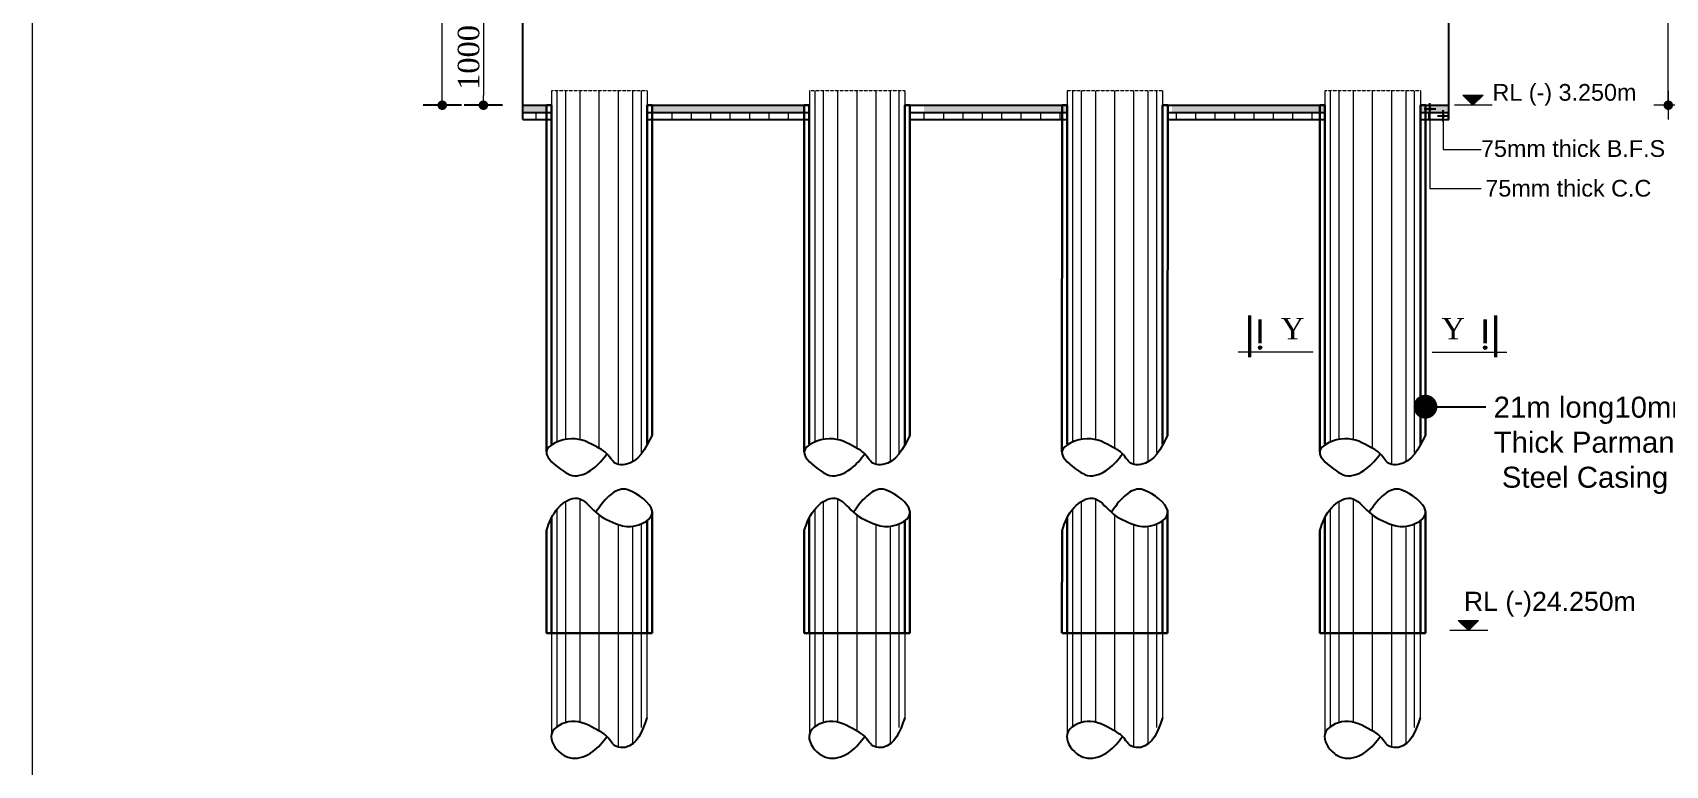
# Model space of a CAD drawing. Header units: millimetres. Extents: x -571543 to 35267, y -84886 to 197746.
# Drawn here: x -471658 to -454557, y 57564 to 65236 of the extents above; entities that cross this region are included whole.
import ezdxf

# ---------------------------------------------------------------- set-up
doc = ezdxf.new("R2010")
doc.units = ezdxf.units.MM
doc.header["$PDMODE"] = 2
doc.linetypes.add('DASHED', pattern=[0.75, 0.5, -0.25])
doc.layers.get('Defpoints').update_dxf_attribs({"lineweight": 13})
for name, color, linetype, lineweight in [('dim', 96, 'Continuous', 25), ('Dimision', 96, 'Continuous', 18), ('hatch', 65, 'Continuous', 15), ('Hatching', 65, 'Continuous', 20), ('Pile', 11, 'Continuous', 15), ('Steel Casing', 70, 'Continuous', 30), ('Text', 7, 'Continuous', 15)]:
    doc.layers.add(name, color=color, linetype=linetype, lineweight=lineweight)
doc.layers.add('Pire Line', color=11, linetype='Continuous')
doc.styles.add('ROMANS', font='arial.ttf', dxfattribs={"height": 200})
doc.styles.get("Standard").update_dxf_attribs({"font": 'times.ttf'})
doc.dimstyles.new('dim_50', dxfattribs={"dimtxt": 150, "dimasz": 3, "dimexe": 25, "dimexo": 25, "dimgap": 50, "dimtad": 1, "dimdec": 0, "dimtxsty": 'Standard', "dimblk": 'D_TIC', "dimcen": 52.5, "dimse1": 1, "dimse2": 1, "dimclrd": 256, "dimclre": 256, "dimclrt": 256, "dimadec": 0, "dimazin": 0, "dimtfac": 1, "dimtdec": 0, "dimtix": 1, "dimtmove": 0, "dimatfit": 3, "dimldrblk": 'DOT', "dimfxl": 25, "dimfxlon": 1, "dimlwd": -1, "dimarcsym": 0})
doc.dimstyles.new('ISO-25', dxfattribs={"dimtxt": 175, "dimasz": 100, "dimexe": 65, "dimexo": 115.625, "dimgap": 40, "dimtad": 1, "dimtoh": 1, "dimdec": 0, "dimtxsty": 'Standard', "dimblk": 'DOT', "dimcen": 300, "dimclrd": 256, "dimclre": 256, "dimclrt": 256, "dimadec": 0, "dimazin": 0, "dimtfac": 1, "dimtdec": 0, "dimtix": 1, "dimtmove": 0, "dimatfit": 3, "dimldrblk": 'DOT', "dimfxl": 75, "dimlwd": -1, "dimarcsym": 0})
doc.dimstyles.get("Standard").update_dxf_attribs({"dimtxt": 100, "dimasz": 100, "dimexe": 100, "dimexo": 100, "dimgap": 50, "dimtad": 1, "dimdec": 0, "dimlfac": -1, "dimzin": 0, "dimdsep": 46, "dimtxsty": 'Standard', "dimblk": 'DOT', "dimcen": 0, "dimclrd": 4, "dimclre": 4, "dimclrt": 4, "dimadec": 0, "dimazin": 0, "dimtfac": 1, "dimtdec": 0, "dimtix": 1, "dimtofl": 0, "dimtmove": 0, "dimatfit": 3, "dimfxl": 80, "dimtolj": 1, "dimtzin": 0, "dimlwd": 15, "dimarcsym": 2})

# ---------------------------------------------------------------- blocks, each defined once
blk = doc.blocks.new('_Dot')
at = {"color": 0, "linetype": 'ByBlock', "lineweight": -2}
blk.add_line((-0.5, 0), (-1, 0), dxfattribs=at)
at = {"color": 0, "linetype": 'ByBlock', "const_width": 0.5}
blk.add_lwpolyline([(-0.25, 0, 1), (0.25, 0, 1)], format="xyb", close=True, dxfattribs=at)
blk = doc.blocks.new('*D19')
at = {"layer": 'Defpoints', "color": 0, "ltscale": 3, "transparency": 16777216}
for p in [(-465378.4849378015, 65476.73980025676), (-466936.5971657435, 64476.73980025746), (-465178.4849378015, 64476.73980025746)]:
    blk.add_point(p, dxfattribs=at)
at = {"layer": 'Dimision', "lineweight": -2, "ltscale": 3, "transparency": 16777216}
for p, q in [((-466736.5971657435, 65476.73980025676), (-467136.5971657435, 65476.73980025676)), ((-466736.5971657435, 64476.73980025746), (-467136.5971657435, 64476.73980025746))]:
    blk.add_line(p, q, dxfattribs=at)
at = {"layer": 'Dimision', "ltscale": 3, "transparency": 16777216}
blk.add_line((-466936.5971657435, 65376.73980025676), (-466936.5971657435, 64576.73980025746), dxfattribs=at)
at = {"layer": 'Dimision', "ltscale": 3, "transparency": 16777216, "xscale": 100, "yscale": 100, "zscale": 100}
for p, rotation in [((-466936.5971657435, 65476.73980025676), 90), ((-466936.5971657435, 64476.73980025746), 270)]:
    blk.add_blockref('_Dot', p, dxfattribs=dict(at, rotation=rotation))
at = {"layer": 'Dimision', "ltscale": 3, "transparency": 16777216, "insert": (-467091.0438131839, 64976.73980025723), "char_height": 225, "attachment_point": 5, "rotation": 90}
blk.add_mtext('1000', dxfattribs=at)
blk = doc.blocks.new('D_TIC')
at = {"layer": 'Dimision', "ltscale": 5}
for p, q in [((-60, 0), (60, 0)), ((0, 60), (0, -60))]:
    blk.add_line(p, q, dxfattribs=at)
at = {"layer": 'Dimision', "ltscale": 5, "const_width": 20}
blk.add_lwpolyline([(-10, 0, 1), (10, 0, 1)], format="xyb", close=True, dxfattribs=at)
blk = doc.blocks.new('*D43')
at = {"layer": 'Defpoints', "color": 0, "ltscale": 10, "transparency": 16777216}
for p in [(-454525.6490833789, 71939.73980025754), (-452831.3771387871, 71939.73980025754), (-453788.9955627858, 64476.73980025729)]:
    blk.add_point(p, dxfattribs=at)
at = {"layer": 'Dimision', "ltscale": 10, "transparency": 16777216}
blk.add_line((-454525.6490833789, 64479.23980025729), (-454525.6490833789, 71937.23980025754), dxfattribs=at)
at = {"layer": 'Dimision', "ltscale": 10, "transparency": 16777216, "xscale": 2.5, "yscale": 2.5, "zscale": 2.5}
for p, rotation in [((-454525.6490833789, 71939.73980025754), 90), ((-454525.6490833789, 64476.73980025729), 270)]:
    blk.add_blockref('D_TIC', p, dxfattribs=dict(at, rotation=rotation))
at = {"layer": 'Dimision', "lineweight": 25, "ltscale": 10, "transparency": 16777216, "insert": (-454664.9154856859, 68109.7398001194), "char_height": 175, "attachment_point": 5, "rotation": 90}
blk.add_mtext('7463', dxfattribs=at)
blk = doc.blocks.new('*D68')
at = {"layer": 'Defpoints', "color": 0, "ltscale": 3, "transparency": 16777216}
for p in [(-467367.7311512344, 71939.44612609356), (-466572.9216511226, 71939.44612609356), (-465672.9216511267, 64476.73980025749)]:
    blk.add_point(p, dxfattribs=at)
at = {"layer": 'Dimision', "lineweight": -2, "ltscale": 3, "transparency": 16777216}
for p, q in [((-467167.7311512344, 71939.44612609356), (-467567.7311512344, 71939.44612609356)), ((-467167.7311512344, 64476.73980025749), (-467567.7311512344, 64476.73980025749))]:
    blk.add_line(p, q, dxfattribs=at)
at = {"layer": 'Dimision', "ltscale": 3, "transparency": 16777216}
blk.add_line((-467367.7311512344, 64576.73980025749), (-467367.7311512344, 71839.44612609356), dxfattribs=at)
at = {"layer": 'Dimision', "ltscale": 3, "transparency": 16777216, "xscale": 100, "yscale": 100, "zscale": 100}
for p, rotation in [((-467367.7311512344, 71939.44612609356), 90), ((-467367.7311512344, 64476.73980025749), 270)]:
    blk.add_blockref('_Dot', p, dxfattribs=dict(at, rotation=rotation))
at = {"layer": 'Dimision', "ltscale": 3, "transparency": 16777216, "insert": (-467676.9488873533, 68207.3866373395), "char_height": 225, "attachment_point": 5, "rotation": 90}
blk.add_mtext('7463', dxfattribs=at)
blk = doc.blocks.new('DOT')
at = {"color": 7}
for p, q in [((-1.5, 0), (1.5, 0)), ((0, 1.5), (0, -1.5))]:
    blk.add_line(p, q, dxfattribs=at)
at = {"color": 7, "const_width": 0.5}
blk.add_lwpolyline([(-0.25, 0, 1), (0.25, 0, 1)], format="xyb", close=True, dxfattribs=at)

msp = doc.modelspace()

# ---------------------------------------------------------------- hatches: boundary and pattern name
at = {"layer": 'Dimision', "ltscale": 5}
for points in [[(-456678.401553431, 64582.80581743542), (-456466.269519075, 64582.80581743542), (-456572.335536253, 64476.73980025754)], [(-456725.0934613192, 59082.19916289448), (-456512.9614269632, 59082.19916289448), (-456619.0274441412, 58976.13314571648)]]:
    msp.add_hatch(color=256, dxfattribs=at).paths.add_polyline_path(points)
at = {"layer": 'hatch'}
h = msp.add_hatch(dxfattribs=at)
h.set_pattern_fill('AR-B88', color=256)
h.set_pattern_definition([(0, (-5423.636999597424, -4246.511237005267), (0, 203.2), []), (90, (-5423.636999597424, -4246.511237005267), (-101.6, 203.2), [203.2, -203.2])])
h.paths.add_polyline_path([(-465169.419715095, 64401.74729405002), (-465169.419715095, 64326.74729405002), (-463576.2515719834, 64326.74878396624), (-463576.2515719834, 64401.74878396624)])
h.paths.add_polyline_path([(-466276.2515719465, 64326.75076568162), (-466276.2515719465, 64401.75076568162), (-466522.9216511254, 64401.73980025747), (-466522.9216511254, 64326.73980025747)])
h.paths.add_polyline_path([(-457122.9216511229, 64401.73980025735), (-457122.9216511229, 64326.73980025733), (-456822.9216511202, 64326.73980025735), (-456822.9216511202, 64401.73980025735)])
h.paths.add_polyline_path([(-460822.9246818351, 64326.73980025747), (-460822.9231664788, 64401.73980025747), (-462322.9216511252, 64401.73980025746), (-462322.9216511252, 64326.73980025746)])
h.paths.add_polyline_path([(-458122.9246818353, 64326.73980025758), (-458122.9231664789, 64401.73980025758), (-459722.9216511251, 64401.73980025746), (-459722.9216511251, 64326.73980025746)])
at = {"layer": 'Pile', "ltscale": 0.1}
h = msp.add_hatch(dxfattribs=at)
h.set_pattern_fill('AR-CONC', color=256, style=0)
h.set_pattern_definition([(49.99999999999999, (-5423.636999597424, -4246.511237005267), (182.184668996004, -15.93908553890309), [19.05, -209.55]), (355, (-5423.636999597424, -4246.511237005267), (-35.24342142496934, 191.0568452390351), [15.24, -167.64058417]), (100.4514447, (-5408.454992597428, -4247.83949050527), (146.9412470903533, 175.1177519121951), [16.19000879999999, -178.0902445999999]), (46.18420000000001, (-5423.636999597424, -4195.711237005264), (271.0790408921299, -42.04232793272715), [28.575, -314.325]), (96.63555760999992, (-5401.047099597417, -4199.21473700527), (237.404134051503, 247.4261245977215), [24.28502314, -267.13560816]), (351.1841511700001, (-5423.636999597424, -4195.711237005264), (237.404134064977, 247.4261245855326), [22.85996707, -251.45973192]), (21, (-5398.23699959743, -4208.411237005261), (151.6143912691325, -102.2651981870876), [19.05, -209.55]), (326.0000000000001, (-5398.23699959743, -4208.411237005261), (61.80202834764707, 184.1879661223193), [15.24, -167.64]), (71.45144499999999, (-5385.602466997429, -4216.933336905262), (213.4164192787161, 81.92276888590524), [16.1900088, -178.0899376]), (37.50000000000001, (-5423.636999597424, -4246.511237005267), (3.088603250591817, 84.55503887315311), [0, -165.608, 0, -170.18, 0, -168.275]), (7.499999999999999, (-5423.636999597424, -4246.511237005267), (66.81966251030575, 100.1805748181195), [0, -97.02799999999999, 0, -161.798, 0, -64.135]), (327.5, (-5480.278999597431, -4246.511237005267), (135.5905951668714, -5.728743992673444), [0, -63.5, 0, -198.12, 0, -262.89]), (317.5, (-5505.678999597425, -4246.511237005267), (148.129181386018, 25.42649103333303), [0, -82.55, 0, -131.572, 0, -186.69])])
h.paths.add_polyline_path([(-466276.25008566, 64401.75076565217), (-466276.25008566, 64476.75076565217), (-466522.9216511254, 64476.73980025747), (-466522.9216511254, 64401.73980025747)])
h.paths.add_polyline_path([(-463576.2500856969, 64401.74878393679), (-463576.2500856969, 64476.74878393679), (-465169.4174350185, 64476.74729398071), (-465169.4174350185, 64401.74729398071)])
h.paths.add_polyline_path([(-456822.9216511202, 64401.73980025735), (-456822.9216511202, 64476.73980025746), (-457122.9216511229, 64476.73980025746), (-457122.9216511229, 64401.73980025735)])
h.paths.add_polyline_path([(-460822.9231664789, 64401.73980025748), (-460822.9216511226, 64476.73980025745), (-462322.9216511252, 64476.73980025746), (-462322.9216511252, 64401.73980025746)])
h.paths.add_polyline_path([(-458122.9231664789, 64401.73980025758), (-458122.9216511226, 64476.73980025758), (-459722.9216511251, 64476.73980025746), (-459722.9216511251, 64401.73980025746)])
at = {"layer": 'Text'}
for points in [[(-458801.5674847212, 61955.88101615067, 1), (-458801.5674847212, 61920.01406108416, 1)], [(-456444.2758175243, 61955.88101615067, -1), (-456444.2758175243, 61920.01406108416, -1)]]:
    msp.add_hatch(color=256, dxfattribs=at).paths.add_polyline_path(points)

# ---------------------------------------------------------------- linework, layer by layer
at = {"layer": 'dim', "ltscale": 30}
for points in [[(-465169.5212983951, 61022.80330052032), (-465451.3051603638, 60712.96895739171), (-465541.1784369082, 60720.39459725787), (-465642.3620600115, 60826.38492512886), (-465739.7350398931, 60892.27282697425), (-466013.9515752873, 60984.02932714488), (-466276.322003856, 60846.71316886813), (-466102.2590112279, 60647.98446002396), (-466008.7025263661, 60600.24646145469), (-465789.6380678951, 60668.92947831427), (-465642.3620600115, 60826.38492512886)], [(-462469.5212983927, 61022.80330052032), (-462751.3051603613, 60712.96895739171), (-462841.1784369057, 60720.39459725787), (-462942.362060009, 60826.38492512886), (-463039.7350398906, 60892.27282697425), (-463313.9515752848, 60984.02932714488), (-463576.3220038535, 60846.71316886813), (-463402.2590112254, 60647.98446002396), (-463308.7025263637, 60600.24646145469), (-463089.6380678926, 60668.92947831427), (-462942.362060009, 60826.38492512886)], [(-459769.5212983927, 61022.80330052032), (-460051.3051603613, 60712.96895739171), (-460141.1784369057, 60720.39459725787), (-460242.362060009, 60826.38492512886), (-460339.7350398906, 60892.27282697425), (-460613.9515752848, 60984.02932714488), (-460876.3220038535, 60846.71316886813), (-460702.2590112254, 60647.98446002396), (-460608.7025263637, 60600.24646145469), (-460389.6380678926, 60668.92947831427), (-460242.362060009, 60826.38492512886)], [(-457069.5212983928, 61022.80330052032), (-457351.3051603615, 60712.96895739171), (-457441.1784369058, 60720.39459725787), (-457542.3620600092, 60826.38492512886), (-457639.7350398907, 60892.27282697425), (-457913.9515752849, 60984.02932714488), (-458176.3220038536, 60846.71316886813), (-458002.2590112255, 60647.98446002396), (-457908.7025263638, 60600.24646145469), (-457689.6380678928, 60668.92947831427), (-457542.3620600092, 60826.38492512886)], [(-466276.2781881219, 60020.36189072373), (-466149.3658164152, 60265.14371731578), (-465951.6971130666, 60361.75346581699), (-465759.4670546333, 60213.65229416735), (-465523.9168742208, 60086.50472816933), (-465433.2453212113, 60064.38761368222), (-465169.6213338565, 60197.32565433459), (-465376.0270895221, 60428.15335430767), (-465471.8824600426, 60456.73565130823), (-465621.5854229324, 60382.84101167964), (-465759.4670546333, 60213.65229416735)], [(-463576.2781881194, 60020.36189072373), (-463449.3658164127, 60265.14371731578), (-463251.6971130641, 60361.75346581699), (-463059.4670546309, 60213.65229416735), (-462823.9168742184, 60086.50472816933), (-462733.2453212088, 60064.38761368222), (-462469.621333854, 60197.32565433459), (-462676.0270895197, 60428.15335430767), (-462771.8824600402, 60456.73565130823), (-462921.58542293, 60382.84101167964), (-463059.4670546309, 60213.65229416735)], [(-460876.2781881194, 60020.36189072373), (-460749.3658164127, 60265.14371731578), (-460551.6971130641, 60361.75346581699), (-460359.4670546309, 60213.65229416735), (-460123.9168742184, 60086.50472816933), (-460033.2453212088, 60064.38761368222), (-459769.621333854, 60197.32565433459), (-459976.0270895197, 60428.15335430767), (-460071.8824600402, 60456.73565130823), (-460221.58542293, 60382.84101167964), (-460359.4670546309, 60213.65229416735)], [(-458176.2781881195, 60020.36189072373), (-458049.3658164128, 60265.14371731578), (-457851.6971130642, 60361.75346581699), (-457659.467054631, 60213.65229416735), (-457423.9168742185, 60086.50472816933), (-457333.245321209, 60064.38761368222), (-457069.6213338542, 60197.32565433459), (-457276.0270895198, 60428.15335430767), (-457371.8824600403, 60456.73565130823), (-457521.5854229301, 60382.84101167964), (-457659.467054631, 60213.65229416735)], [(-465223.2533863287, 58062.5191567771), (-465451.3393149414, 57752.68178426105), (-465541.2125914857, 57760.10742412708), (-465642.396214589, 57866.09775199814), (-465739.7691944706, 57931.98565384353), (-466013.9857298648, 58023.74215401421), (-466222.5899159216, 57890.59412973144), (-466123.4321688534, 57687.69728689329), (-466008.7366809436, 57639.95928832403), (-465789.6722224726, 57708.64230518354), (-465642.396214589, 57866.09775199814)], [(-462523.2533863263, 58062.5191567771), (-462751.339314939, 57752.68178426105), (-462841.2125914833, 57760.10742412708), (-462942.3962145866, 57866.09775199814), (-463039.7691944682, 57931.98565384353), (-463313.9857298624, 58023.74215401421), (-463522.5899159191, 57890.59412973144), (-463423.4321688509, 57687.69728689329), (-463308.7366809412, 57639.95928832403), (-463089.6722224702, 57708.64230518354), (-462942.3962145866, 57866.09775199814)], [(-459823.2533863263, 58062.5191567771), (-460051.339314939, 57752.68178426105), (-460141.2125914833, 57760.10742412708), (-460242.3962145866, 57866.09775199814), (-460339.7691944682, 57931.98565384353), (-460613.9857298624, 58023.74215401421), (-460822.5899159191, 57890.59412973144), (-460723.4321688509, 57687.69728689329), (-460608.7366809412, 57639.95928832403), (-460389.6722224702, 57708.64230518354), (-460242.3962145866, 57866.09775199814)], [(-457123.2533863264, 58062.5191567771), (-457351.3393149391, 57752.68178426105), (-457441.2125914834, 57760.10742412708), (-457542.3962145867, 57866.09775199814), (-457639.7691944683, 57931.98565384353), (-457913.9857298625, 58023.74215401421), (-458122.5899159192, 57890.59412973144), (-458023.432168851, 57687.69728689329), (-457908.7366809413, 57639.95928832403), (-457689.6722224703, 57708.64230518354), (-457542.3962145867, 57866.09775199814)]]:
    msp.add_spline(points, degree=3, dxfattribs=at)
at = {"layer": 'Dimision', "ltscale": 5}
for p, q in [((-456369.1403289912, 64476.73980025754), (-456765.9882737046, 64476.73980025754)), ((-456415.8322368794, 58976.13314571648), (-456812.6801815928, 58976.13314571648))]:
    msp.add_line(p, q, dxfattribs=at)
for points in [[(-456678.401553431, 64582.80581743542), (-456466.269519075, 64582.80581743542), (-456572.335536253, 64476.73980025754)], [(-456725.0934613192, 59082.19916289448), (-456512.9614269632, 59082.19916289448), (-456619.0274441412, 58976.13314571648)]]:
    msp.add_lwpolyline(points, close=True, dxfattribs=at)
at = {"layer": 'hatch', "ltscale": 3}
for p, q in [((-466163.3335136933, 60950.96851119064), (-466163.3335136933, 64626.73980025746)), ((-466072.9216511251, 60977.40711856549), (-466072.9216511251, 64626.73980025746)), ((-466072.9216511252, 60977.40711856549), (-466072.9216511252, 64626.73980025746)), ((-465922.9216511252, 60974.81884564683), (-465922.9216511252, 64626.73980025746)), ((-465722.9216511251, 60882.98181367668), (-465722.9216511251, 64626.73980025746)), ((-465722.9216511251, 60882.98181367668), (-465722.9216511251, 64626.73980025746)), ((-465722.9216511251, 60882.98181367668), (-465722.9216511251, 64626.73980025746)), ((-465722.9216511251, 60882.98181367668), (-465722.9216511251, 64626.73980025746)), ((-465522.9216511251, 60710.82495688475), (-465522.9216511251, 64626.73980025746)), ((-465372.9216511251, 60748.27657350132), (-465372.9216511251, 64626.73980025746)), ((-465372.9216511251, 60752.79165053382), (-465372.9216511251, 64626.73980025746)), ((-465282.5097885568, 60839.03728191394), (-465282.5097885568, 64626.73519179443)), ((-463463.3335136909, 60950.96851119064), (-463463.3335136909, 64626.73980025746)), ((-463372.9216511226, 60977.40711856549), (-463372.9216511226, 64626.73980025746)), ((-463372.9216511227, 60977.40711856549), (-463372.9216511227, 64626.73980025746)), ((-463222.9216511227, 60974.81884564683), (-463222.9216511227, 64626.73980025746)), ((-463022.9216511226, 60882.98181367668), (-463022.9216511226, 64626.73980025746)), ((-463022.9216511226, 60882.98181367668), (-463022.9216511226, 64626.73980025746)), ((-463022.9216511226, 60882.98181367668), (-463022.9216511226, 64626.73980025746)), ((-463022.9216511226, 60882.98181367668), (-463022.9216511226, 64626.73980025746)), ((-462822.9216511226, 60710.82495688475), (-462822.9216511226, 64626.73980025746)), ((-462672.9216511226, 60748.27657350132), (-462672.9216511226, 64626.73980025746)), ((-462672.9216511226, 60752.79165053382), (-462672.9216511226, 64626.73980025746)), ((-462582.5097885544, 60839.03728191394), (-462582.5097885544, 64626.73519179443)), ((-460763.3335136909, 60950.96851119064), (-460763.3335136909, 64626.73980025746)), ((-460672.9216511226, 60977.40711856549), (-460672.9216511226, 64626.73980025746)), ((-460672.9216511227, 60977.40711856549), (-460672.9216511227, 64626.73980025746)), ((-460522.9216511227, 60974.81884564683), (-460522.9216511227, 64626.73980025746)), ((-460322.9216511226, 60882.98181367668), (-460322.9216511226, 64626.73980025746)), ((-460322.9216511226, 60882.98181367668), (-460322.9216511226, 64626.73980025746)), ((-460322.9216511226, 60882.98181367668), (-460322.9216511226, 64626.73980025746)), ((-460322.9216511226, 60882.98181367668), (-460322.9216511226, 64626.73980025746)), ((-460122.9216511226, 60710.82495688475), (-460122.9216511226, 64626.73980025746)), ((-459972.9216511226, 60748.27657350132), (-459972.9216511226, 64626.73980025746)), ((-459972.9216511226, 60752.79165053382), (-459972.9216511226, 64626.73980025746)), ((-459882.5097885544, 60839.03728191394), (-459882.5097885544, 64626.73519179443)), ((-458063.333513691, 60950.96851119064), (-458063.333513691, 64626.73980025746)), ((-457972.9216511227, 60977.40711856549), (-457972.9216511227, 64626.73980025746)), ((-457972.9216511229, 60977.40711856549), (-457972.9216511229, 64626.73980025746)), ((-457822.9216511229, 60974.81884564683), (-457822.9216511229, 64626.73980025746)), ((-457622.9216511227, 60882.98181367668), (-457622.9216511227, 64626.73980025746)), ((-457622.9216511227, 60882.98181367668), (-457622.9216511227, 64626.73980025746)), ((-457622.9216511227, 60882.98181367668), (-457622.9216511227, 64626.73980025746)), ((-457622.9216511227, 60882.98181367668), (-457622.9216511227, 64626.73980025746)), ((-457422.9216511227, 60710.82495688475), (-457422.9216511227, 64626.73980025746)), ((-457272.9216511227, 60748.27657350132), (-457272.9216511227, 64626.73980025746)), ((-457272.9216511227, 60752.79165053382), (-457272.9216511227, 64626.73980025746)), ((-457182.5097885545, 60839.03728191394), (-457182.5097885545, 64626.73519179443)), ((-466163.3335136933, 57969.80441282815), (-466163.3335136933, 60249.46596398103)), ((-466072.9216511251, 58012.84400610192), (-466072.9216511251, 60328.10361526484)), ((-466072.9216511252, 58012.84400610186), (-466072.9216511252, 60328.10361526479)), ((-465922.9216511252, 58015.97080940162), (-465922.9216511252, 60353.78071695441)), ((-463463.3335136909, 57969.80441282815), (-463463.3335136909, 60249.46596398103)), ((-463372.9216511226, 58012.84400610192), (-463372.9216511226, 60328.10361526484)), ((-463372.9216511227, 58012.84400610186), (-463372.9216511227, 60328.10361526479)), ((-463222.9216511227, 58015.97080940162), (-463222.9216511227, 60353.78071695441)), ((-460763.3335136909, 57969.80441282815), (-460763.3335136909, 60249.46596398103)), ((-460672.9216511226, 58012.84400610192), (-460672.9216511226, 60328.10361526484)), ((-460672.9216511227, 58012.84400610186), (-460672.9216511227, 60328.10361526479)), ((-460522.9216511227, 58015.97080940162), (-460522.9216511227, 60353.78071695441)), ((-458063.333513691, 57969.80441282815), (-458063.333513691, 60249.46596398103)), ((-457972.9216511227, 58012.84400610192), (-457972.9216511227, 60328.10361526484)), ((-457972.9216511229, 58012.84400610186), (-457972.9216511229, 60328.10361526479)), ((-457822.9216511229, 58015.97080940162), (-457822.9216511229, 60353.78071695441)), ((-465722.9216511251, 57922.6405269012), (-465722.9216511251, 60183.53745928241)), ((-465722.9216511251, 57922.6405269012), (-465722.9216511251, 60183.53745928241)), ((-465722.9216511251, 57922.6405269012), (-465722.9216511251, 60183.53745928241)), ((-465722.9216511251, 57922.6405269012), (-465722.9216511251, 60183.53745928241)), ((-465522.9216511251, 57750.42483616169), (-465522.9216511251, 60086.20969197081)), ((-465372.9216511251, 57801.21390580447), (-465372.9216511251, 60073.17363370527)), ((-465372.9216511251, 57798.62061102284), (-465372.9216511251, 60062.61210718614)), ((-465282.5097885568, 57960.29691906067), (-465282.5097885568, 60093.9538037272)), ((-463022.9216511226, 57922.6405269012), (-463022.9216511226, 60183.53745928241)), ((-463022.9216511226, 57922.6405269012), (-463022.9216511226, 60183.53745928241)), ((-463022.9216511226, 57922.6405269012), (-463022.9216511226, 60183.53745928241)), ((-463022.9216511226, 57922.6405269012), (-463022.9216511226, 60183.53745928241)), ((-462822.9216511226, 57750.42483616169), (-462822.9216511226, 60086.20969197081)), ((-462672.9216511226, 57801.21390580447), (-462672.9216511226, 60073.17363370527)), ((-462672.9216511226, 57798.62061102284), (-462672.9216511226, 60062.61210718614)), ((-462582.5097885544, 57960.29691906067), (-462582.5097885544, 60093.9538037272)), ((-460322.9216511226, 57922.6405269012), (-460322.9216511226, 60183.53745928241)), ((-460322.9216511226, 57922.6405269012), (-460322.9216511226, 60183.53745928241)), ((-460322.9216511226, 57922.6405269012), (-460322.9216511226, 60183.53745928241)), ((-460322.9216511226, 57922.6405269012), (-460322.9216511226, 60183.53745928241)), ((-460122.9216511226, 57750.42483616169), (-460122.9216511226, 60086.20969197081)), ((-459972.9216511226, 57801.21390580447), (-459972.9216511226, 60073.17363370527)), ((-459972.9216511226, 57798.62061102284), (-459972.9216511226, 60062.61210718614)), ((-459882.5097885544, 57960.29691906067), (-459882.5097885544, 60093.9538037272)), ((-457622.9216511227, 57922.6405269012), (-457622.9216511227, 60183.53745928241)), ((-457622.9216511227, 57922.6405269012), (-457622.9216511227, 60183.53745928241)), ((-457622.9216511227, 57922.6405269012), (-457622.9216511227, 60183.53745928241)), ((-457622.9216511227, 57922.6405269012), (-457622.9216511227, 60183.53745928241)), ((-457422.9216511227, 57750.42483616169), (-457422.9216511227, 60086.20969197081)), ((-457272.9216511227, 57801.21390580447), (-457272.9216511227, 60073.17363370527)), ((-457272.9216511227, 57798.62061102284), (-457272.9216511227, 60062.61210718614)), ((-457182.5097885545, 57960.29691906067), (-457182.5097885545, 60093.9538037272))]:
    msp.add_line(p, q, dxfattribs=at)
at = {"layer": 'Hatching', "ltscale": 3}
msp.add_lwpolyline([(-471658.1637410104, 95620.62483928096), (-323980.8075652802, 95620.62483928096), (-323980.8075652802, 35922.25246547553), (-471658.1637410104, 35922.25246547553)], close=True, dxfattribs=at)
at = {"layer": 'Pile', "linetype": 'DASHED', "ltscale": 5}
for p, q in [((-465222.921651125, 64626.73980025746), (-466222.9216511251, 64626.73980025746)), ((-462522.9216511226, 64626.73980025746), (-463522.9216511227, 64626.73980025746)), ((-459822.9216511226, 64626.73980025746), (-460822.9216511227, 64626.73980025746)), ((-457122.9216511227, 64626.73980025746), (-458122.9216511227, 64626.73980025746)), ((-465222.9216511251, 63389.28284713542), (-465222.9216511251, 63669.96517831014)), ((-458122.9216511226, 63447.82213968923), (-458122.9216511226, 63669.96517831014)), ((-466272.9216511261, 62275.44453740629), (-466272.9216511261, 63209.91727609982)), ((-458122.9216511227, 62275.44453740618), (-458122.9216511226, 63240.99367715447))]:
    msp.add_line(p, q, dxfattribs=at)
at = {"layer": 'Pile', "ltscale": 3}
for p, q in [((-466222.999418266, 60130.41079097296), (-466222.5558971153, 57890.72902754496)), ((-465222.8438839843, 60130.41079097296), (-465223.2533863287, 58062.51632514611)), ((-463522.9994182636, 60130.41079097296), (-463522.5558971129, 57890.72902754496)), ((-462522.8438839818, 60130.41079097296), (-462523.2533863263, 58062.51632514611)), ((-460822.9994182636, 60130.41079097296), (-460822.5558971129, 57890.72902754496)), ((-459822.8438839818, 60130.41079097296), (-459823.2533863263, 58062.51632514611)), ((-458122.9994182637, 60130.41079097296), (-458122.555897113, 57890.72902754496)), ((-457122.8438839819, 60130.41079097296), (-457123.2533863264, 58062.51632514611))]:
    msp.add_line(p, q, dxfattribs=at)
for points in [[(-466222.8300823293, 64626.73980025746), (-466222.6430344231, 60927.92674163633)], [(-465222.8300823292, 64626.73980025746), (-465222.643034423, 60927.92674163633)], [(-463522.8300823269, 64626.73980025746), (-463522.6430344207, 60927.92674163633)], [(-462522.921652401, 64626.76508048213), (-462522.7346044948, 60927.952021861)], [(-460822.8300823269, 64626.73980025746), (-460822.6430344207, 60927.92674163633)], [(-459822.921652401, 64626.76508048213), (-459822.7346044948, 60927.952021861)], [(-458122.830082327, 64626.73980025746), (-458122.6430344208, 60927.92674163633)], [(-457122.9216511227, 64626.73980025746), (-457122.7346032165, 60927.92674163633)]]:
    msp.add_lwpolyline(points, dxfattribs=at)
at = {"layer": 'Pire Line', "ltscale": 5}
for p, q in [((-466522.9216511254, 64326.73980025746), (-466522.9216511254, 65476.73980025746)), ((-456822.9216511202, 64326.73980025735), (-456822.9216511202, 65476.73980025746)), ((-466522.9216511254, 64476.73980025746), (-466222.921651125, 64476.73980025746)), ((-466522.9216511254, 64476.73980025746), (-466222.921651123, 64476.73980025746)), ((-465222.9216511251, 64476.73980025746), (-463522.9216511227, 64476.73980025746)), ((-465222.7439865497, 64476.7487549008), (-463522.8224970672, 64476.74369395948)), ((-462522.9216511227, 64476.73980025746), (-460822.9216511227, 64476.73980025746)), ((-462522.7439868147, 64476.73980025746), (-460822.921651125, 64476.73980025746)), ((-459822.9216511227, 64476.73980025749), (-458122.9216511227, 64476.73980025758)), ((-459722.9216511251, 64476.73980025748), (-458122.9216511227, 64476.73980025756)), ((-457122.9216511229, 64476.73980025746), (-456822.9216511202, 64476.73980025746)), ((-457122.9216511229, 64476.73980025746), (-456822.9216511202, 64476.73980025746)), ((-466522.9216511254, 64401.73980025746), (-466222.921651123, 64401.73980025746)), ((-466522.9216511254, 64326.73980025746), (-466222.921651123, 64326.73980025746)), ((-465222.7439865497, 64401.7487549008), (-463522.923166298, 64401.7487549008)), ((-465222.7439865497, 64326.7487549008), (-463522.9246816543, 64326.7487549008)), ((-462469.4208553587, 64326.73980025746), (-460822.921651125, 64326.73980025746)), ((-462469.4185752822, 64401.73980025746), (-460822.921651125, 64401.73980025746)), ((-459769.4208553587, 64326.73980025748), (-458122.9246818353, 64326.73980025758)), ((-459769.4185752822, 64401.73980025746), (-458122.923166479, 64401.73980025758)), ((-457122.9216511229, 64401.73980025735), (-456822.9216511202, 64401.73980025735)), ((-457122.9216511229, 64326.73980025735), (-456822.9216511202, 64326.73980025735))]:
    msp.add_line(p, q, dxfattribs=at)
at = {"layer": 'Steel Casing', "linetype": 'Continuous', "ltscale": 0.3}
for p, q in [((-465169.6354817996, 58949.08262612068), (-466276.2922673923, 58949.08262612068)), ((-462469.6354817972, 58949.08262612068), (-463576.2922673898, 58949.08262612068)), ((-459769.6354817972, 58949.08262612068), (-460876.2922673898, 58949.08262612068)), ((-457069.6354817973, 58949.08262612068), (-458176.2922673899, 58949.08262612068))]:
    msp.add_line(p, q, dxfattribs=at)
for points in [[(-466276.3212793957, 60846.7199563219), (-466276.2493427341, 64476.73980025746), (-466222.921651125, 64476.73980025746), (-466222.9933422274, 60928.50981197538)], [(-465169.5212983943, 61022.80350623516), (-465169.4162952081, 64476.73980025735), (-465222.7439868171, 64476.73980025735), (-465222.8499600228, 60928.50981197538)], [(-463576.3212793933, 60846.7199563219), (-463576.2493427316, 64476.73980025746), (-463522.9216511226, 64476.73980025746), (-463522.993342225, 60928.50981197538)], [(-462469.5212983919, 61022.80350623516), (-462469.4162952057, 64476.73980025735), (-462522.7439868147, 64476.73980025735), (-462522.8499600204, 60928.50981197538)], [(-460876.3212793933, 60846.7199563219), (-460876.2493427316, 64476.73980025746), (-460822.9216511226, 64476.73980025746), (-460822.993342225, 60928.50981197538)], [(-459769.5212983919, 61022.80350623516), (-459769.4162952057, 64476.73980025735), (-459822.7439868147, 64476.73980025735), (-459822.8499600204, 60928.50981197538)], [(-458176.3212793934, 60846.7199563219), (-458176.2493427317, 64476.73980025746), (-458122.9216511227, 64476.73980025746), (-458122.9933422251, 60928.50981197538)], [(-457069.521298392, 61022.80350623516), (-457069.4162952058, 64476.73980025735), (-457122.7439868148, 64476.73980025735), (-457122.8499600205, 60928.50981197538)], [(-465169.6354817996, 58949.08262612068), (-465169.5212983943, 60223.56700745985)], [(-462469.6354817972, 58949.08262612068), (-462469.5212983919, 60223.56700745985)], [(-459769.6354817972, 58949.08262612068), (-459769.5212983919, 60223.56700745985)], [(-457069.6354817973, 58949.08262612068), (-457069.521298392, 60223.56700745985)], [(-466223.3889921523, 60155.91308740721), (-466223.3737503636, 58949.08241119634)], [(-465222.4543840395, 60130.67372246869), (-465222.4695518868, 58949.08241119634)], [(-463523.3889921498, 60155.91308740721), (-463523.3737503611, 58949.08241119634)], [(-462522.4543840371, 60130.67372246869), (-462522.4695518843, 58949.08241119634)], [(-460823.3889921498, 60155.91308740721), (-460823.3737503611, 58949.08241119634)], [(-459822.4543840371, 60130.67372246869), (-459822.4695518843, 58949.08241119634)], [(-458123.38899215, 60155.91308740721), (-458123.3737503613, 58949.08241119634)], [(-457122.4543840372, 60130.67372246869), (-457122.4695518845, 58949.08241119634)], [(-466276.322003856, 58949.08262612068), (-466276.2781881219, 60020.36189072373)], [(-463576.3220038535, 58949.08262612068), (-463576.2781881194, 60020.36189072373)], [(-460876.3220038535, 58949.08262612068), (-460876.2781881194, 60020.36189072373)], [(-458176.3220038536, 58949.08262612068), (-458176.2781881195, 60020.36189072373)]]:
    msp.add_lwpolyline(points, dxfattribs=at)
at = {"layer": 'Text'}
for p, q in [((-458246.2855602877, 61889.81091649176), (-459030.4290782963, 61889.81091649176)), ((-456999.5577419579, 61889.81091649176), (-456215.4142239493, 61889.81091649176))]:
    msp.add_line(p, q, dxfattribs=at)
at = {"layer": 'Text', "const_width": 35.86695506645954}
for points in [[(-458911.7896138724, 61834.93011275338), (-458911.7896138724, 62277.30865891938)], [(-458801.5674847212, 61983.43479565819), (-458801.5674847212, 62232.95833328002)], [(-456444.2758175243, 61983.43479565819), (-456444.2758175243, 62232.95833328002)], [(-456334.0536883732, 61834.93011275338), (-456334.0536883732, 62277.30865891938)]]:
    msp.add_lwpolyline(points, dxfattribs=at)
at = {"layer": 'Text'}
for centre in [(-458801.5674847212, 61937.94753861739), (-456444.2758175243, 61937.94753861739)]:
    msp.add_circle(centre, 17.93347753322977, dxfattribs=at)

# ---------------------------------------------------------------- texts
at = {"layer": 'Text', "style": 'ROMANS'}
for s, height, p in [('RL (-) 3.250m ', 175, (-456367.6041369452, 64523.7359968231)), ('RL (-)24.250m', 200, (-456666.7776517627, 59181.63128653375))]:
    msp.add_text(s, height=height, dxfattribs=at).set_placement(p)
at = {"layer": 'Text'}
for p in [(-458582.5489612856, 62024.65331211188), (-456900.5541194278, 62024.65331211188)]:
    msp.add_text('Y', height=224.1684691653721, dxfattribs=at).set_placement(p)
at = {"layer": 'Text', "char_height": 175, "attachment_point": 5, "style": 'ROMANS'}
for s, insert in [('75mm thick B.F.S', (-455523.111282973, 64021.75254686948)), ('75mm thick C.C', (-455572.5871540384, 63606.16750533928))]:
    msp.add_mtext(s, dxfattribs=dict(at, insert=insert))
at = {"layer": 'Text', "insert": (-456354.914039085, 61424.64505667801), "char_height": 220, "width": 2359.364813625929, "attachment_point": 1, "style": 'ROMANS'}
msp.add_mtext('21m long10mm Thick Parmanent  Steel Casing ', dxfattribs=at)

# ---------------------------------------------------------------- dimensions: what is measured, and where the dimension line sits
at = {"layer": 'Dimision', "color": 2, "lineweight": 25, "ltscale": 10}
dim = msp.add_linear_dim(base=(-454525.6490833789, 71939.73980025754), p1=(-453788.9955627855, 64476.73980025726), p2=(-452831.3771387869, 71939.7398002575), angle=90, dimstyle='dim_50', override={"dimtxt": 175, "dimasz": 2.5, "dimfxl": 75}, dxfattribs=at)
dim.commit()
dim.dimension.update_dxf_attribs({"geometry": '*D43', "text_midpoint": (-454525.6490833788, 68109.7398001194), "dimtype": 160})
at = {"layer": 'Dimision', "ltscale": 3}
dim = msp.add_linear_dim(base=(-467367.7311512344, 71939.44612609356), p1=(-465672.9216511265, 64476.73980025746), p2=(-466572.9216511224, 71939.44612609353), angle=90, dimstyle='ISO-25', override={"dimtxt": 225, "dimexe": 200, "dimtmove": 1, "dimfxl": 200, "dimfxlon": 1}, dxfattribs=at)
dim.commit()
dim.dimension.update_dxf_attribs({"geometry": '*D68', "text_midpoint": (-467522.1777986727, 68207.3866373395), "dimtype": 160})
dim = msp.add_linear_dim(base=(-466936.5971657435, 64476.73980025746), p1=(-465378.4849378013, 65476.73980025674), p2=(-465178.4849378013, 64476.73980025743), angle=90, dimstyle='ISO-25', override={"dimtxt": 225, "dimexe": 200, "dimfxl": 200, "dimfxlon": 1}, dxfattribs=at)
dim.commit()
dim.dimension.update_dxf_attribs({"geometry": '*D19', "text_midpoint": (-467091.0438131839, 64976.73980025723)})

# ---------------------------------------------------------------- leaders
at = {"ltscale": 0.25}
msp.add_leader([(-457069.6126265541, 61319.47610915083), (-456501.8907033658, 61317.38609100159), (-456438.3133026006, 61317.38609100159)], dimstyle='ISO-25', override={"dimasz": 250, "dimgap": 40, "dimtad": 0, "dimfxl": 35, "dimfxlon": 1, "dimarcsym": 2}, dxfattribs=at)
at = {"layer": 'Dimision'}
for points in [[(-457021.9103924027, 64437.30400657954), (-457021.9103924027, 63603.20560484656), (-456485.293312045, 63603.20560484656)], [(-456883.34554793, 64365.03691310625), (-456883.34554793, 64011.74596339287), (-456484.7474497597, 64011.74596339287)]]:
    msp.add_leader(points, dimstyle='Standard', override={"dimscale": 1, "dimasz": 40, "dimldrblk": 'Dot'}, dxfattribs=at)

doc.saveas('drawing.dxf')
